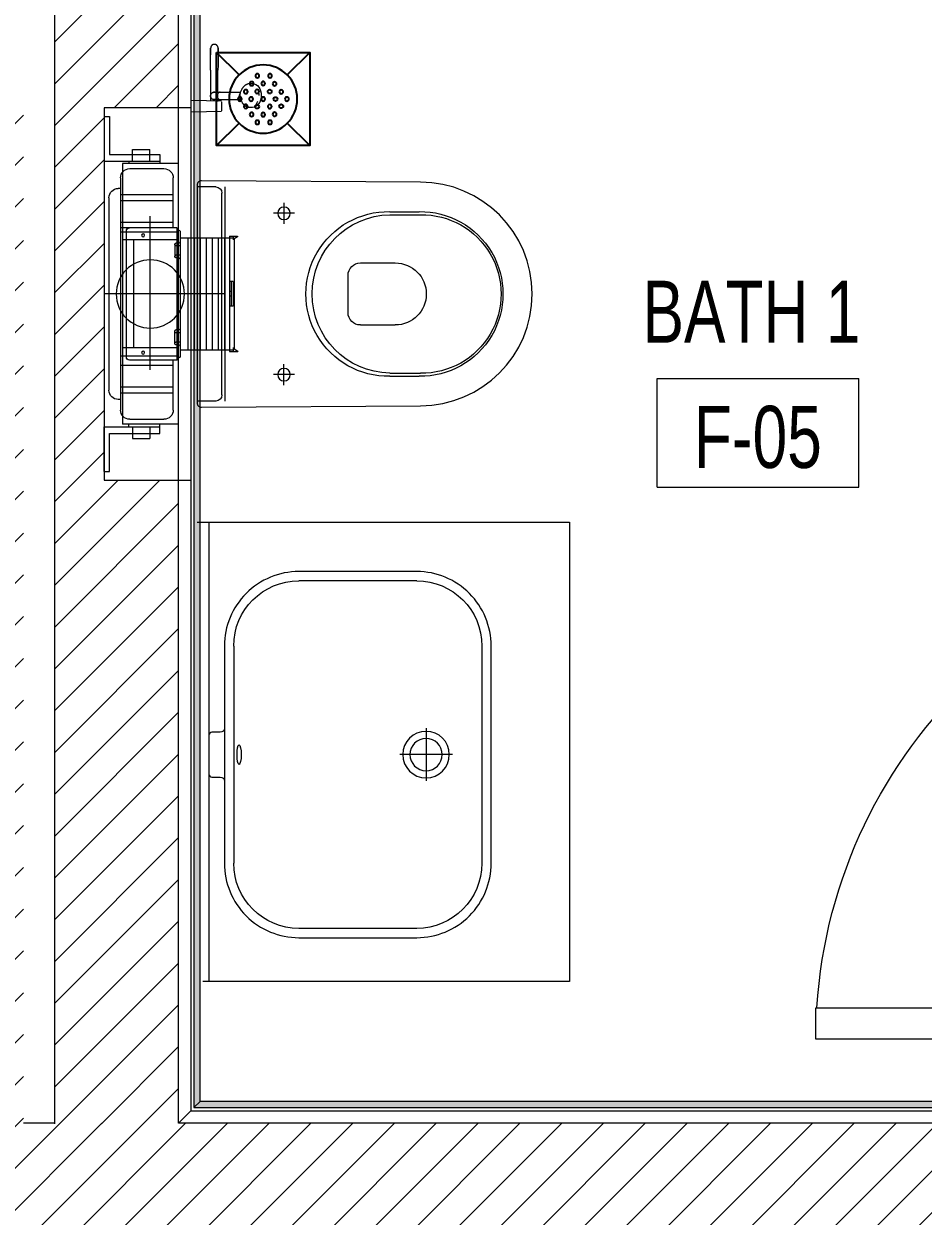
# Model space of a CAD drawing. Header units: millimetres. Extents: x -18512 to 101824, y -95768 to 52898.
# Drawn here: x 62102 to 63551, y -79497 to -77576 of the extents above; entities that cross this region are included whole.
import ezdxf

# ---------------------------------------------------------------- set-up
doc = ezdxf.new("R2010")
doc.units = ezdxf.units.MM
doc.header["$LTSCALE"] = 25
doc.layers.get('0').update_dxf_attribs({"color": 254, "lineweight": 0})
for name, color, linetype, lineweight in [('A-AREA-IDEN', 2, 'Continuous', 9), ('A-DOOR', 31, 'Continuous', 18), ('I-FLR-TILE', 253, 'Continuous', 9), ('I-WALL', 2, 'Continuous', 9), ('XM-VT6-102-FIRST FLOOR PLAN$0$P-SANR-FIXT', 252, 'Continuous', 9)]:
    doc.layers.add(name, color=color, linetype=linetype, lineweight=lineweight)
for name, color, linetype in [('AR WALL HATCH', 8, 'Continuous'), ('FLOOR DRAIN', 90, 'Continuous'), ('HAT', 8, 'Continuous')]:
    doc.layers.add(name, color=color, linetype=linetype)
doc.styles.add('Arial Narrow_4', font='fi_9001f.ttf', dxfattribs={"width": 0.75, "height": 147.492401})
pattern_1 = [(37.5, (59229.075, -128347.3092), (-0.16000313, 4.89413237), [0, -3.8608, 0, -4.318, 0, -4.1275]), (7.5, (59229.075, -128347.309), (4.4952328, 7.168251), [0, -2.0828, 0, -3.4798, 0, -1.3335]), (327.5, (59225.951, -128347.3092), (7.9099237, 0.01437185), [0, -1.27, 0, -4.572, 0, -5.969]), (317.5, (59225.951, -128347.309), (7.6355645, 2.2292932), [0, -0.635, 0, -2.9972, 0, -3.429])]
pattern_2 = [(45, (59229.075, -128347.31), (-33.67596, 33.67596), [])]

# ---------------------------------------------------------------- blocks, each defined once
blk = doc.blocks.new('XM-VT6-102-FIRST FLOOR PLAN$0$Anal Spray - Hygeinc Spray 05 _Powder Room_-V6-FIRST FLOOR PLAN')
at = {"layer": 'XM-VT6-102-FIRST FLOOR PLAN$0$P-SANR-FIXT'}
for p, q in [((50.3, 74.2), (51.4, 26.1)), ((68.6, 26.1), (69.7, 74.1)), ((37.4, 28.5), (37.4, -4.7)), ((43.4, 31.8), (43, 31.8)), ((49.4, -5.4), (49.4, 28.1)), ((52.6, 26.1), (60, 26.1)), ((60, 26.1), (67.4, 26.1)), ((36.1, -5), (31.9, -7.1)), ((53.1, -7.1), (48.9, -5)), ((23.1, -20.4), (23.2, -24.2)), ((61.8, -24.2), (61.9, -20.4))]:
    blk.add_line(p, q, dxfattribs=at)
at = {"layer": 'XM-VT6-102-FIRST FLOOR PLAN$0$P-SANR-FIXT', "flags": 128}
for points in [[(-33.7, 31.8), (-34, 31.8), (-34.2, 31.8), (-34.4, 31.8), (-34.7, 31.8), (-34.9, 31.9), (-35.1, 31.9), (-35.4, 32), (-35.6, 32.1), (-35.8, 32.2), (-36.1, 32.2), (-36.3, 32.3), (-36.5, 32.4), (-36.7, 32.6), (-36.9, 32.7), (-37.1, 32.8), (-37.3, 33), (-37.5, 33.1), (-37.7, 33.3), (-37.9, 33.4), (-38, 33.6), (-38.2, 33.8), (-38.3, 33.9), (-38.5, 34.1), (-38.6, 34.3), (-38.8, 34.5), (-38.9, 34.7), (-39, 34.9), (-39.1, 35.2), (-39.2, 35.4), (-39.3, 35.6), (-39.4, 35.8), (-39.5, 36.1), (-39.5, 36.3), (-39.6, 36.5), (-39.6, 36.8), (-39.7, 37), (-39.7, 37.2), (-39.7, 37.5), (-39.7, 37.7), (-39.7, 37.9), (-39.7, 38.2), (-39.7, 38.4), (-39.7, 38.7), (-39.6, 38.9), (-39.6, 39.1), (-39.5, 39.4), (-39.4, 39.6), (-39.4, 39.8), (-39.3, 40), (-39.2, 40.3), (-39.1, 40.5), (-39, 40.7), (-38.8, 40.9), (-38.7, 41.1), (-38.6, 41.3), (-38.4, 41.5), (-38.3, 41.7), (-38.1, 41.9), (-37.9, 42), (-37.8, 42.2), (-37.6, 42.4), (-37.4, 42.5), (-37.2, 42.6), (-37, 42.8), (-36.8, 42.9), (-36.6, 43), (-36.4, 43.1), (-36.2, 43.2), (-36, 43.3), (-35.7, 43.4), (-35.5, 43.5), (-35.3, 43.6), (-35, 43.6), (-34.8, 43.7), (-34.6, 43.7), (-34.3, 43.7), (-34.1, 43.8), (-33.9, 43.8), (-33.7, 43.8)], [(1.9, 43.8), (-2.8, 43.8), (-7.2, 43.8), (-11.3, 43.8), (-15, 43.8), (-18.4, 43.8), (-21.5, 43.8), (-24.3, 43.8), (-26.7, 43.8), (-28.7, 43.8), (-30.4, 43.8), (-31.8, 43.8), (-32.8, 43.8), (-33.4, 43.8), (-33.7, 43.8), (-33.7, 43.8)], [(-33.7, 43.8), (-33.5, 43.8), (-33, 43.8), (-32.1, 43.8), (-30.9, 43.8), (-29.3, 43.8), (-27.3, 43.8), (-25, 43.8), (-22.7, 43.8)], [(1.9, 43.8), (7.4, 43.8), (12.5, 43.8), (17.3, 43.8), (21.6, 43.8), (25.6, 43.8), (29.2, 43.8), (32.4, 43.8), (35.3, 43.8), (37.7, 43.8), (39.7, 43.8), (41.2, 43.8), (42.4, 43.8), (43.1, 43.8), (43.4, 43.8)], [(38, 43.8), (39.2, 43.8), (40.7, 43.8), (42.1, 43.8), (43.5, 43.8), (44.8, 43.8), (46.1, 43.8), (47.3, 43.8), (48.5, 43.8), (49.7, 43.8), (50.8, 43.8), (51.8, 43.8)], [(-22.7, 31.8), (-25.3, 31.8), (-27.5, 31.8), (-29.5, 31.8), (-31, 31.8), (-32.2, 31.8), (-33.1, 31.8), (-33.6, 31.8), (-33.7, 31.8)], [(-33.7, 31.8), (-33.5, 31.8), (-33, 31.8), (-32.1, 31.8), (-30.9, 31.8), (-29.3, 31.8), (-27.3, 31.8), (-25, 31.8), (-22.4, 31.8), (-19.4, 31.8), (-16, 31.8), (-12.4, 31.8), (-8.4, 31.8), (-4.1, 31.8), (0.5, 31.8), (1.9, 31.8)], [(37.7, 31.8), (37, 31.8), (34.5, 31.8), (31.6, 31.8), (28.3, 31.8), (24.5, 31.8), (20.4, 31.8), (16, 31.8), (11.1, 31.8), (5.9, 31.8), (1.9, 31.8)], [(37.4, 37.8), (37.4, 37.7), (37.4, 37.5), (37.4, 37.3), (37.4, 37), (37.4, 36.7), (37.4, 36.3), (37.4, 35.8), (37.4, 35.3), (37.4, 34.7), (37.4, 34.1), (37.4, 33.4), (37.4, 32.6), (37.4, 31.8), (37.4, 30.9), (37.4, 30), (37.4, 29), (37.4, 28.3)], [(52.4, 31.8), (51.5, 31.8), (50.4, 31.8), (49.3, 31.8)], [(49.4, 28.3), (49.4, 29.3), (49.4, 30.3), (49.4, 31.2), (49.4, 32.1), (49.4, 32.9), (49.4, 33.6), (49.4, 34.3), (49.4, 34.9), (49.4, 35.5), (49.4, 36), (49.4, 36.4), (49.4, 36.8), (49.4, 37.1), (49.4, 37.4), (49.4, 37.6), (49.4, 37.7), (49.4, 37.8)], [(31.9, -7.1), (31.3, -7.5), (30.7, -7.8), (30.1, -8.2), (29.5, -8.6), (29, -9), (28.4, -9.4), (27.9, -9.9), (27.4, -10.3), (26.9, -10.8), (26.5, -11.3), (26, -11.8), (25.6, -12.4), (25.2, -12.9), (24.9, -13.5), (24.6, -14.1), (24.3, -14.7), (24, -15.3), (23.8, -16), (23.6, -16.6), (23.4, -17.3), (23.3, -17.9), (23.2, -18.6), (23.1, -19.3), (23.1, -20), (23.1, -20.6), (23.2, -21.1)], [(39.1, -3.9), (38.7, -4), (38.3, -4.2), (37.8, -4.3), (37.4, -4.4), (37, -4.6), (36.6, -4.8), (36.2, -5), (36.1, -5)], [(48.9, -5), (48.5, -4.8), (48.1, -4.7), (47.7, -4.5), (47.3, -4.4), (46.9, -4.2), (46.6, -4.1)], [(61.8, -21.1), (61.9, -20.4), (61.9, -19.7), (61.9, -19.1), (61.8, -18.4), (61.7, -17.7), (61.5, -17.1), (61.4, -16.4), (61.2, -15.8), (60.9, -15.1), (60.6, -14.5), (60.3, -13.9), (60, -13.3), (59.6, -12.7), (59.2, -12.2), (58.8, -11.7), (58.4, -11.1), (57.9, -10.6), (57.4, -10.2), (56.9, -9.7), (56.4, -9.3), (55.9, -8.8), (55.3, -8.4), (54.7, -8.1), (54.1, -7.7), (53.5, -7.4), (53.1, -7.1)]]:
    blk.add_lwpolyline(points, dxfattribs=at)
at = {"layer": 'XM-VT6-102-FIRST FLOOR PLAN$0$P-SANR-FIXT'}
for centre, major_axis, ratio, start_param, end_param in [((43.4, 37.8), (0, 6), 0.999739, 0, 1.741189), ((43.4, 37.8), (0, 6), 0.999739, 4.541669, 6.283185), ((43.4, -7), (-6, 0), 0.707107, 4.712389, 5.448047), ((43.4, -7), (6, 0), 0.707107, 0.5266, 1.570796), ((42.5, -20.1), (19.4, 0), 0.721124, 3.141593, 3.301785), ((42.5, -24), (19.3, 0), 0.721124, 3.141593, 4.712389), ((42.5, -20.1), (19.4, 0), 0.721124, 4.548369, 4.712389), ((42.5, -24), (-19.3, 0), 0.721124, 1.570796, 3.141593), ((42.5, -20.1), (19.4, 0), 0.721124, 5.237277, 5.497787), ((42.5, -20.1), (19.4, 0), 0.721124, 6.139689, 6.347427)]:
    blk.add_ellipse(centre, major_axis=major_axis, ratio=ratio, start_param=start_param, end_param=end_param, dxfattribs=at)
for points, knots in [([(37.5, 36.8), (37.4, 37.4), (37.4, 38.8), (38.1, 40.8), (39.5, 42.5), (41.3, 43.5), (42.7, 43.8), (43.4, 43.8)], [0.4461368, 0.4461368, 0.4461368, 0.4461368, 0.5555556, 0.6666667, 0.7777778, 0.8888889, 1, 1, 1, 1]), ([(43.4, 43.8), (44.1, 43.8), (45.5, 43.5), (47.4, 42.5), (48.7, 40.8), (49.5, 38.8), (49.5, 37.4), (49.3, 36.8)], [0, 0, 0, 0, 0.1111111, 0.2222222, 0.3333333, 0.4444444, 0.5539669, 0.5539669, 0.5539669, 0.5539669]), ([(43.4, 32.7), (44.2, 32.7), (45.8, 32.5), (47.5, 31.7), (48.5, 30.8), (49, 30), (49.4, 29.2), (49.4, 28.6), (49.4, 28.3)], [-1, -1, -1, -1, -0.875, -0.75, -0.6875, -0.625, -0.5625, -0.5, -0.5, -0.5, -0.5]), ([(37.5, -4.6), (37.5, -4.6), (37.6, -4.6), (37.7, -4.5), (37.8, -4.4), (38, -4.3), (38.3, -4.2), (38.7, -4.1), (38.9, -4)], [0.7142857, 0.7142857, 0.7142857, 0.7142857, 0.75, 0.7857143, 0.8214286, 0.8571429, 0.9285714, 1, 1, 1, 1])]:
    blk.add_open_spline(points, degree=3, knots=knots, dxfattribs=at)
for points in [[(37.4, 28.3), (37.4, 28.9), (37.7, 30), (39, 31.5), (41, 32.5), (42.6, 32.7), (43.4, 32.7)], [(38.9, -4), (39, -4), (39, -3.9), (39.1, -3.9)], [(39.4, -3.9), (39.9, -3.8), (40.9, -3.7), (42, -3.6), (42.5, -3.6)], [(42.5, -3.6), (43.3, -3.6), (44.9, -3.7), (46.4, -4.1), (47.1, -4.3)], [(47.1, -4.3), (47.4, -4.4), (47.9, -4.6), (48.4, -4.8), (48.6, -4.9)], [(49, -5.3), (49, -5.3), (48.9, -5.3), (48.8, -5.3), (48.6, -5.3), (48.5, -5.3), (48.4, -5.3)], [(48.6, -4.9), (48.7, -5), (49, -5.1), (49.1, -5.2), (49.2, -5.2)]]:
    blk.add_open_spline(points, degree=3, dxfattribs=at)
blk = doc.blocks.new('floor drain')
at = {"layer": 'FLOOR DRAIN', "linetype": 'Continuous'}
for p, q in [((-75, 75), (-38.9, 38.9)), ((75, 75), (38.9, 38.9)), ((-38.9, -38.9), (-75, -75)), ((38.9, -38.9), (75, -75))]:
    blk.add_line(p, q, dxfattribs=at)
blk.add_lwpolyline([(-75, -75), (75, -75), (75, 75), (-75, 75)], close=True, dxfattribs=at)
blk.add_circle((0, 0), 55, dxfattribs=at)
at = {"layer": 'FLOOR DRAIN', "color": 9, "linetype": 'Continuous'}
for centre in [(-9.4, 37.5), (11, 37.5), (-18.6, 24.8), (0, 25.1), (18.3, 24.5), (-37.6, 0), (-28.1, 11.9), (-19.5, 0), (0, 0), (10.6, 12.1), (38.2, 0), (-28.1, -11.9), (-9.8, -12.2), (29.1, -11.6), (-18.6, -24.8), (-9.4, -37.5), (0, -25.1), (11, -37.5), (18.3, -24.5)]:
    blk.add_circle(centre, 3.17, dxfattribs=at)
for centre, start, end in [((-9.8, 12.2), 0, 180), ((-9.8, 12.2), 180, 0), ((19.9, 0), 0, 180), ((19.9, 0), 180, 0), ((29.1, 11.6), 0, 180), ((29.1, 11.6), 180, 0), ((10.6, -12.1), 0, 180), ((10.6, -12.1), 180, 0)]:
    blk.add_arc(centre, 3.17, start, end, dxfattribs=at)
blk = doc.blocks.new('A$C6F726D13')
at = {"color": 252, "lineweight": 5}
for p, q in [((-2342.2, -9607.6), (-2932.7, -9607.6)), ((-2923.2, -10348.1), (-2923.2, -9607.6)), ((-2588.2, -9693.3), (-2778.2, -9693.3)), ((-2883.2, -10148.3), (-2883.2, -9798.3)), ((-2483.2, -10148.3), (-2483.2, -9798.3)), ((-2898.2, -10015), (-2898.2, -9931.6)), ((-2588.2, -10253.3), (-2778.2, -10253.3)), ((-2942.2, -10348.1), (-2342.2, -10348.1)), ((-3092.2, -11015.7), (-3092.2, -10415.7)), ((-3092.2, -10415.7), (-2952.2, -10415.7)), ((-3092.2, -10429.6), (-3083.2, -10429.6)), ((-3092.2, -10429.6), (-3092.2, -10501.6)), ((-3083.2, -10429.6), (-3083.2, -10490.6)), ((-3046.2, -10501.6), (-3046.2, -10482.6)), ((-3046.2, -10482.6), (-3018.2, -10482.6)), ((-3018.2, -10501.6), (-3018.2, -10482.6)), ((-3092.2, -10501.6), (-3002.2, -10501.6)), ((-3083.2, -10490.6), (-3002.2, -10490.6)), ((-2972.2, -10505.6), (-3062.2, -10505.6)), ((-3062.2, -10925.6), (-3062.2, -10505.6)), ((-3052.2, -10501.6), (-3052.2, -10505.6)), ((-3002.2, -10490.6), (-3002.2, -10505.6)), ((-2972.2, -10505.6), (-2972.2, -10925.6)), ((-3065.6, -10902.6), (-3065.6, -10528.6)), ((-3050.6, -10513.6), (-2995.6, -10513.6)), ((-2980.6, -10528.6), (-2980.6, -10609.1)), ((-2972.2, -10526.7), (-2972.2, -10946.7)), ((-3065.6, -10545.6), (-3069.2, -10545.6)), ((-2912.2, -10542.9), (-2942.2, -10542.9)), ((-2897.2, -10542.9), (-2897.2, -10888.2)), ((-3084.2, -10870.6), (-3084.2, -10560.6)), ((-2980.6, -10555.6), (-3065.6, -10555.6)), ((-2980.6, -10565.6), (-3065.6, -10565.6)), ((-2902.2, -10552.9), (-2902.2, -10878.2)), ((-2631.8, -10582.9), (-2584.2, -10582.9)), ((-2980.6, -10600.6), (-3065.6, -10600.6)), ((-3017.6, -10593.3), (-3017.6, -10841.1)), ((-2631.8, -10587.9), (-2582.2, -10587.9)), ((-2974.7, -10615.6), (-3065.6, -10615.6)), ((-3056.2, -10614.1), (-3056.2, -10817.1)), ((-2974.7, -10609.1), (-3051.2, -10609.1)), ((-2974.7, -10822.1), (-2974.7, -10609.1)), ((-2972.7, -10611.1), (-2972.7, -10612.6)), ((-2971.7, -10612.6), (-2972.7, -10612.6)), ((-2969.7, -10816.6), (-2969.7, -10614.6)), ((-2890.2, -10808.6), (-2890.2, -10623.1)), ((-2890.2, -10623.1), (-2876.3, -10623.1)), ((-2884.2, -10629.1), (-2884.2, -10623.1)), ((-2882.2, -10627), (-2876.3, -10623.6)), ((-2876.3, -10623.6), (-2876.3, -10623.1)), ((-2974.7, -10628.6), (-3062.2, -10628.6)), ((-3044.7, -10802.6), (-3044.7, -10628.6)), ((-2978.2, -10635.6), (-2978.2, -10655.6)), ((-2971.7, -10633.6), (-2976.2, -10633.6)), ((-2969.7, -10638.1), (-2976.2, -10638.1)), ((-2884.2, -10625.1), (-2969.7, -10625.1)), ((-2956.9, -10806.1), (-2956.9, -10625.1)), ((-2947.1, -10806.1), (-2947.1, -10625.1)), ((-2937.3, -10806.1), (-2937.3, -10625.1)), ((-2927.5, -10806.1), (-2927.5, -10625.1)), ((-2917.8, -10806.1), (-2917.8, -10625.1)), ((-2908, -10806.1), (-2908, -10625.1)), ((-2898.2, -10806.1), (-2898.2, -10625.1)), ((-2882.2, -10804.7), (-2882.2, -10627)), ((-2969.7, -10653.1), (-2976.2, -10653.1)), ((-2971.7, -10657.6), (-2976.2, -10657.6)), ((-2678.9, -10665.6), (-2622.8, -10665.6)), ((-2884.2, -10695.8), (-2890.2, -10695.8)), ((-2887.2, -10735.8), (-2887.2, -10695.8)), ((-2884.2, -10735.8), (-2884.2, -10695.8)), ((-2698.9, -10685.6), (-2698.9, -10745.6)), ((-2898.2, -10715.6), (-3092.2, -10715.6)), ((-2887.2, -10711.8), (-2890.2, -10711.8)), ((-2887.2, -10719.8), (-2890.2, -10719.8)), ((-2572.8, -10715.6), (-2572.8, -10715.6)), ((-2884.2, -10735.8), (-2890.2, -10735.8)), ((-2978.2, -10795.6), (-2978.2, -10775.6)), ((-2971.7, -10773.6), (-2976.2, -10773.6)), ((-2969.7, -10778.1), (-2976.2, -10778.1)), ((-2678.9, -10765.6), (-2622.8, -10765.6)), ((-2969.7, -10793.1), (-2976.2, -10793.1)), ((-2971.7, -10797.6), (-2976.2, -10797.6)), ((-3065.6, -10815.6), (-2974.7, -10815.6)), ((-2974.7, -10802.6), (-3062.2, -10802.6)), ((-2969.7, -10806.1), (-2884.2, -10806.1)), ((-2890.2, -10808.6), (-2877.2, -10808.6)), ((-2884.2, -10808.6), (-2884.2, -10802.6)), ((-2877.2, -10807.6), (-2882.2, -10804.7)), ((-2877.2, -10808.6), (-2877.2, -10807.6)), ((-2974.7, -10822.1), (-3065.6, -10822.1)), ((-2980.6, -10830.6), (-3065.6, -10830.6)), ((-2980.6, -10822.1), (-2980.6, -10902.6)), ((-2972.7, -10820.1), (-2972.7, -10818.6)), ((-2971.7, -10818.6), (-2972.7, -10818.6)), ((-2631.8, -10843.2), (-2582.2, -10843.2)), ((-2631.8, -10848.2), (-2584.2, -10848.2)), ((-2980.6, -10865.6), (-3065.6, -10865.6)), ((-3065.6, -10885.6), (-3069.2, -10885.6)), ((-2980.6, -10875.6), (-3065.6, -10875.6)), ((-2912.2, -10888.2), (-2942.2, -10888.2)), ((-3092.2, -10929.6), (-3002.2, -10929.6)), ((-3092.2, -11001.6), (-3092.2, -10929.6)), ((-2972.2, -10925.6), (-3062.2, -10925.6)), ((-3052.2, -10929.6), (-3052.2, -10925.6)), ((-3050.6, -10917.6), (-2995.6, -10917.6)), ((-3046.2, -10929.6), (-3046.2, -10948.6)), ((-3018.2, -10929.6), (-3018.2, -10948.6)), ((-3002.2, -10940.6), (-3002.2, -10925.6)), ((-3083.2, -11001.6), (-3083.2, -10940.6)), ((-3083.2, -10940.6), (-3002.2, -10940.6)), ((-3046.2, -10948.6), (-3018.2, -10948.6)), ((-3092.2, -11001.6), (-3083.2, -11001.6)), ((-2952.2, -11015.7), (-3092.2, -11015.7))]:
    blk.add_line(p, q, dxfattribs=at)
at = {"color": 252, "lineweight": 9}
blk.add_line((-2342.2, -10348.1), (-2342.2, -9607.6), dxfattribs=at)
at = {"color": 252, "lineweight": 5, "ltscale": 2}
for p, q in [((-2573.2, -10015.8), (-2573.2, -9930.8)), ((-2530.7, -9973.3), (-2615.7, -9973.3))]:
    blk.add_line(p, q, dxfattribs=at)
at = {"color": 252, "lineweight": 5, "ltscale": 30}
for p, q in [((-2785.2, -10585.6), (-2819.2, -10585.6)), ((-2802.2, -10568.6), (-2802.2, -10602.6)), ((-2802.2, -10862.6), (-2802.2, -10828.6)), ((-2785.2, -10845.6), (-2819.2, -10845.6))]:
    blk.add_line(p, q, dxfattribs=at)
at = {"color": 252, "lineweight": 5}
for points in [[(-2778.2, -9678.3), (-2588.2, -9678.3, -0.414214), (-2468.2, -9798.3), (-2468.2, -10148.3, -0.414214), (-2588.2, -10268.3), (-2778.2, -10268.3, -0.414214), (-2898.2, -10148.3), (-2898.2, -10015, 0.36397), (-2902.3, -10010), (-2905.2, -10009.5), (-2918.2, -10009.5, -0.414214), (-2923.2, -10004.5), (-2923.2, -9942, -0.414214), (-2918.2, -9937), (-2905.2, -9937), (-2902.3, -9936.5, 0.36397), (-2898.2, -9931.6), (-2898.2, -9798.3, -0.414214)], [(-2942.2, -10540, -0.41586), (-2935.2, -10533), (-2582.2, -10535.6, -1), (-2582.2, -10895.6), (-2935.2, -10898.1, -0.41586), (-2942.2, -10891.1)]]:
    blk.add_lwpolyline(points, format="xyb", close=True, dxfattribs=at)
for centre, radius in [((-2573.2, -9973.3), 37.5), ((-2573.2, -9973.3), 26), ((-2802.2, -10585.6), 10), ((-3029.2, -10621.1), 2.5), ((-3017.6, -10715.6), 55), ((-3029.2, -10810.1), 2.5), ((-2802.2, -10845.6), 10)]:
    blk.add_circle(centre, radius, dxfattribs=at)
for centre, radius, start, end in [((-2778.2, -9798.3), 105, 90, 180), ((-2588.2, -9798.3), 105, 0, 90), ((-2778.2, -10148.3), 105, 180, 270), ((-2588.2, -10148.3), 105, 270, 0), ((-3050.6, -10528.6), 15, 90, 180), ((-2995.6, -10528.6), 15, 0, 90), ((-3069.2, -10560.6), 15, 90, 180), ((-2912.2, -10552.9), 10, 0, 90), ((-2634.1, -10715.6), 132.7, 88.9853, 271.0147), ((-2581.9, -10715.6), 132.7, 268.9853, 91.0147), ((-2629.1, -10715.6), 127.7, 91.1929, 268.8071), ((-2579.9, -10715.6), 127.7, 268.9459, 91.0541), ((-3051.2, -10614.1), 5, 90, 180), ((-2974.7, -10611.1), 2, 0, 90), ((-2971.7, -10614.6), 2, 0, 90), ((-2976.2, -10635.6), 2, 90, 180), ((-2976.2, -10636.1), 2, 180, 270), ((-2971.7, -10631.6), 2, 270, 0), ((-2976.2, -10655.1), 2, 90, 180), ((-2976.2, -10655.6), 2, 180, 270), ((-2971.7, -10659.6), 2, 0, 90), ((-2678.9, -10685.6), 20, 90, 180), ((-2622.8, -10715.6), 50, 0, 90), ((-2622.8, -10715.6), 50, 270, 0), ((-2678.9, -10745.6), 20, 180, 270), ((-2976.2, -10775.6), 2, 90, 180), ((-2976.2, -10776.1), 2, 180, 270), ((-2971.7, -10771.6), 2, 270, 0), ((-2976.2, -10795.1), 2, 90, 180), ((-2976.2, -10795.6), 2, 180, 270), ((-2971.7, -10799.6), 2, 0, 90), ((-3051.2, -10817.1), 5, 180, 270), ((-2971.7, -10816.6), 2, 270, 0), ((-2974.7, -10820.1), 2, 270, 0), ((-3069.2, -10870.6), 15, 180, 270), ((-2912.2, -10878.2), 10, 270, 0), ((-3050.6, -10902.6), 15, 180, 270), ((-2995.6, -10902.6), 15, 270, 0)]:
    blk.add_arc(centre, radius, start, end, dxfattribs=at)
at = {"color": 252, "lineweight": 5, "extrusion": (0, 0, -1)}
blk.add_ellipse((-2874.4, -9973.3), major_axis=(0, 15.8), ratio=0.216894, start_param=3.141593, end_param=9.424778, dxfattribs=at)
at = {"color": 252, "lineweight": 5}
blk.add_blockref('floor drain', (-2835.7, -11029.7), dxfattribs=at)
at = {"color": 252, "lineweight": 5, "rotation": 90.18294792777085}
blk.add_blockref('XM-VT6-102-FIRST FLOOR PLAN$0$Anal Spray - Hygeinc Spray 05 _Powder Room_-V6-FIRST FLOOR PLAN', (-2876.7, -11078), dxfattribs=at)
blk = doc.blocks.new('E  Naga_Single-Panel3 - NAGA-Formal Powder Room Door _WD04_-9060552-FIRST FLOOR PLAN')
at = {"layer": 'A-DOOR', "lineweight": 18}
for p, q in [((400, 850), (349, 850)), ((349, 850), (349, 50)), ((400, 50), (400, 850)), ((-400, 50), (-450, 50)), ((-400, -50), (-400, 50)), ((349, 50), (400, 50)), ((400, -50), (400, 50)), ((400, 50), (450, 50)), ((400, 50), (400, -50)), ((-400, -50), (-450, -50)), ((450, -50), (400, -50))]:
    blk.add_line(p, q, dxfattribs=at)
at = {"layer": 'A-DOOR'}
blk.add_arc((400, 50), 800, 93.6551, 180, dxfattribs=at)
blk = doc.blocks.new('M_NAGA Room Tag - Room Tag-1756429-FIRST FLOOR PLAN')
at = {"layer": 'A-AREA-IDEN'}
for p, q in [((-3.25, 1.75), (-3.25, -1.75)), ((-3.25, 1.75), (3.25, 1.75)), ((3.25, 1.75), (3.25, -1.75)), ((-3.25, -1.75), (3.25, -1.75))]:
    blk.add_line(p, q, dxfattribs=at)

msp = doc.modelspace()

# ---------------------------------------------------------------- hatches: boundary and pattern name
at = {"layer": 'AR WALL HATCH', "lineweight": 5}
h = msp.add_hatch(dxfattribs=at)
h.set_pattern_fill('ANSI31', color=256, scale=15, style=0)
h.set_pattern_definition(pattern_2)
h.paths.add_polyline_path([(62350.9, -77711.2), (62230.9, -77711.2), (62230.9, -78311.2), (62350.9, -78311.2), (62350.9, -79348.4), (62150.9, -79348.4), (62150.9, -76607.6), (62150.9, -76652.6), (62150.9, -76752.6), (62150.9, -76997.6), (62350.9, -76997.6), (62350.9, -76657.6), (62350.9, -76502.4)])
h.paths.add_polyline_path([(61900.9, -78371.3), (62021.1, -78371.3), (62021.1, -77771.3), (61900.9, -77771.3), (61900.9, -77712.6), (62100.9, -77712.6), (62100.9, -77322.6), (61900.9, -77322.6), (61900.9, -76607.6), (62100.9, -76607.6), (62100.9, -79348.4), (61900.9, -79348.4)])
h = msp.add_hatch(dxfattribs=at)
h.set_pattern_fill('ANSI31', color=256, scale=15, style=0)
h.set_pattern_definition(pattern_2)
h.paths.add_polyline_path([(64033.9, -79347.4), (64278.1, -79347.4), (64278.1, -79547.4), (62028.1, -79547.4), (62028.1, -79347.4), (63545.8, -79347.4)], flags=0)
at = {"layer": 'HAT'}
h = msp.add_hatch(dxfattribs=at)
h.set_pattern_fill('AR-SAND', color=256, scale=0.1, style=0)
h.set_pattern_definition(pattern_1)
h.paths.add_polyline_path([(62375.9, -76922.6), (62375.9, -79322.4), (62385.9, -79312.4), (62385.9, -76922.6)])
h = msp.add_hatch(dxfattribs=at)
h.set_pattern_fill('AR-SAND', color=256, scale=0.1, style=0)
h.set_pattern_definition(pattern_1)
h.paths.add_polyline_path([(62375.9, -79322.4), (64178.1, -79322.4), (64178.1, -79312.4), (62385.9, -79312.4)])

# ---------------------------------------------------------------- linework, layer by layer
at = {"layer": 'I-FLR-TILE', "lineweight": 13}
for points in [[(62350.9, -76947.6), (62370.9, -76927.6), (62370.9, -79327.4), (62350.9, -79347.4)], [(62375.9, -76922.6), (62375.9, -79322.4), (62385.9, -79312.4), (62385.9, -76922.6)], [(62375.9, -79322.4), (64178.1, -79322.4), (64178.1, -79312.4), (62385.9, -79312.4)], [(62350.9, -79347.4), (62370.9, -79327.4), (64178.1, -79327.4), (64178.1, -79347.4)]]:
    msp.add_lwpolyline(points, close=True, dxfattribs=at)
at = {"layer": 'I-WALL'}
for p, q in [((62150.9, -79347.4), (62100.9, -79347.4)), ((62150.9, -79347.4), (62100.9, -79347.4)), ((64178.1, -79347.4), (62350.9, -79347.4))]:
    msp.add_line(p, q, dxfattribs=at)
for points in [[(62350.9, -76607.6), (62350.9, -76607.6), (62350.9, -76502.4), (62350.9, -76607.6), (62248.1, -76607.6), (62150.9, -76607.6), (62150.9, -79348.4)], [(62350.9, -79347.4), (62350.9, -76947.6)]]:
    msp.add_lwpolyline(points, dxfattribs=at)

# ---------------------------------------------------------------- block references
at = {"color": 252, "xscale": -1, "rotation": 180}
msp.add_blockref('A$C6F726D13', (65323.1, -88726.9), dxfattribs=at)
at = {"layer": 'A-AREA-IDEN', "lineweight": 18, "xscale": -49.99999999999998, "yscale": 49.99999999999998, "zscale": 49.99999999999998, "rotation": 180}
msp.add_blockref('M_NAGA Room Tag - Room Tag-1756429-FIRST FLOOR PLAN', (63284.9, -78235), dxfattribs=at)
at = {"layer": 'A-DOOR', "xscale": -1, "rotation": 90}
msp.add_blockref('E  Naga_Single-Panel3 - NAGA-Formal Powder Room Door _WD04_-9060552-FIRST FLOOR PLAN', (64228.1, -78812.4), dxfattribs=at)

# ---------------------------------------------------------------- texts
at = {"layer": 'A-AREA-IDEN', "lineweight": 18, "char_height": 100, "width": 889.2, "attachment_point": 8, "line_spacing_factor": 0.968573, "style": 'Arial Narrow_4'}
for s, insert in [('BATH 1', (63274.3, -78089.9)), ('F-05', (63284.6, -78293))]:
    msp.add_mtext(s, dxfattribs=dict(at, insert=insert))

doc.saveas('drawing.dxf')
